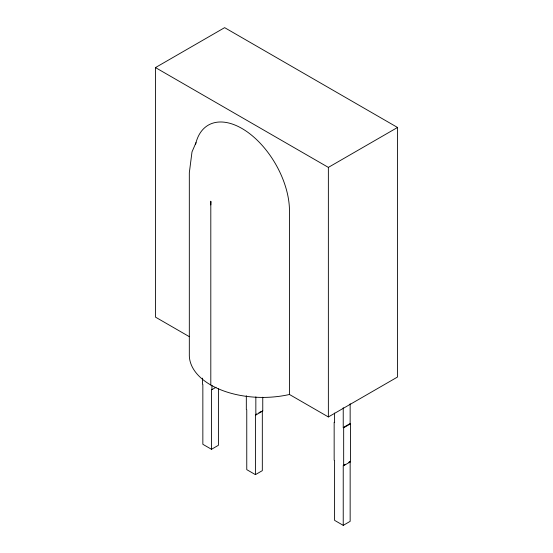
<?xml version="1.0" encoding="UTF-8"?>
<svg xmlns="http://www.w3.org/2000/svg" width="553" height="553" viewBox="0 0 553 553"><rect width="100%" height="100%" fill="white"/><g stroke="black" fill="none" stroke-linecap="round" stroke-linejoin="round"><path stroke-width="0.83" d="M210.804 204.935L211.198 201.686L210.403 201.23L210.804 204.935L210.804 385.006M195.997 142.646L192.002 151.895L189.32 172.778L189.32 355.586A73.369 42.36 0 0 0 289.468 394.489L328.364 416.948L397.524 377.015L397.524 127.467L224.636 27.65L155.476 67.577L155.476 317.125L189.14 336.563M155.476 67.577L328.364 167.393L397.524 127.467M218.407 388.828L218.407 445.296L211.495 449.292L211.495 389.395L211.923 389.644L216.071 387.252M262.758 397.213L262.758 411.01L262.322 410.755L262.322 470.651L255.41 474.64L255.41 414.75L256.792 413.955M258.866 412.752L260.94 411.556M255.41 414.75L255.839 414.999L262.758 411.01M343.233 407.699L343.233 427.524L350.153 423.536L350.581 423.785L350.581 461.714L343.669 465.709L343.233 465.46L343.233 525.35L350.153 521.355L350.153 461.465L350.581 461.714M343.233 427.524L343.669 427.773L350.581 423.785M343.925 465.059L345.314 464.257M348.77 462.267L350.153 461.465M211.495 449.292L202.847 444.294L202.847 384.404L202.419 384.155L202.419 378.121M255.41 474.64L246.762 469.649L246.762 409.759L246.327 409.51L246.327 395.72M343.233 525.35L334.593 520.359L334.593 460.469L334.157 460.22L334.157 422.285L334.593 422.533L334.593 413.05M350.153 403.704L350.153 423.536M343.669 427.773L343.669 465.709M328.364 167.393L328.364 416.948M289.468 394.489L289.468 210.817A67.238 38.821 60 0 0 247.364 131.967A67.238 38.821 60 0 0 195.624 144.153M255.839 396.895L255.839 414.999M211.923 385.337L211.923 389.644"/></g></svg>
